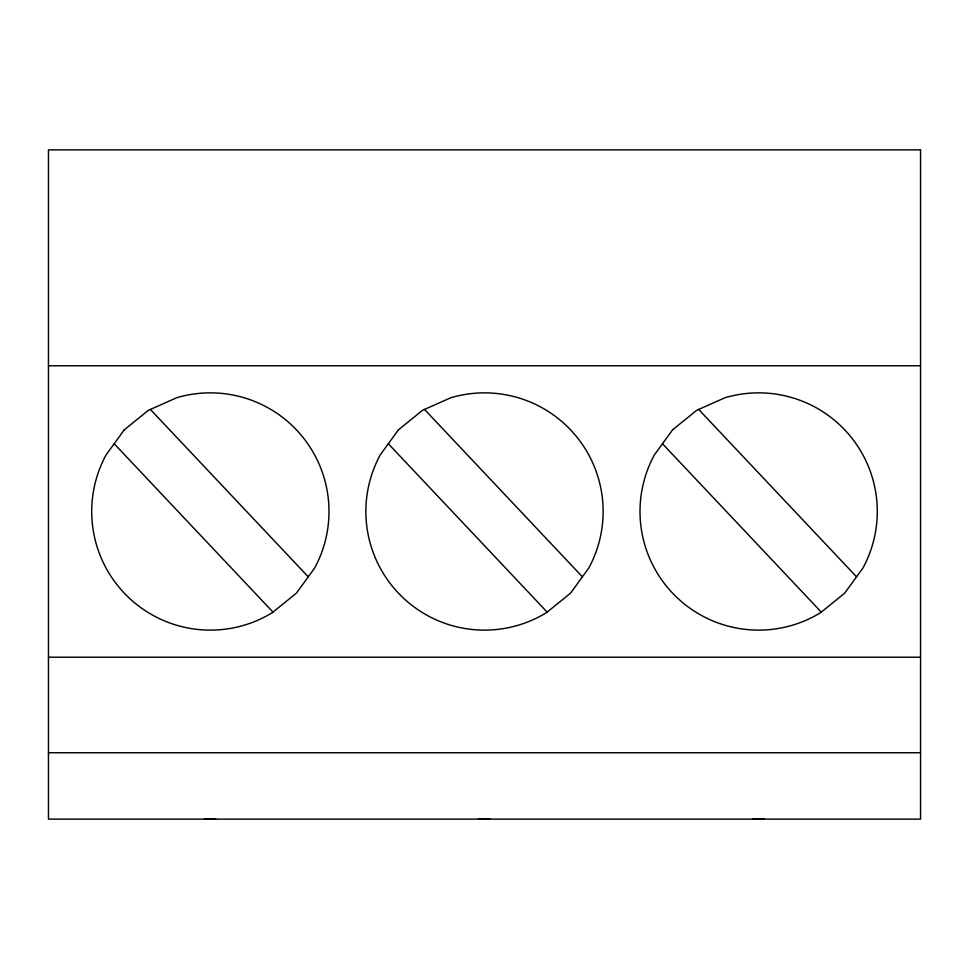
<?xml version="1.0" encoding="UTF-8"?>
<svg xmlns="http://www.w3.org/2000/svg" width="969" height="969" viewBox="0 0 969 969"><rect width="100%" height="100%" fill="white"/><g stroke="black" fill="none" stroke-linecap="round" stroke-linejoin="round"><path stroke-width="1.45" d="M48.45 365.761L920.55 365.761M48.45 657.212L920.55 657.212M48.45 752.743L920.55 752.743M698.673 409.439L856.56 576.834M662.481 443.741L821.288 612.105M424.519 409.439L582.405 576.834M388.339 443.741L547.146 612.105M150.377 409.439L308.263 576.834M114.185 443.741L272.992 612.105M489.769 818.866A59.375 59.375 0 0 1 478.504 818.866M763.923 818.866A59.375 59.375 0 0 1 752.659 818.866M215.627 818.866A59.375 59.375 0 0 1 204.362 818.866M124.286 429.836L106.081 454.897A118.63 118.63 0 0 0 272.35 612.626L296.417 593.137L314.622 568.076A118.63 118.63 0 0 0 176.637 397.75L148.354 410.347L124.286 429.836M398.429 429.836L380.236 454.897A118.63 118.63 0 0 0 546.504 612.626L570.571 593.137L588.764 568.076A118.63 118.63 0 0 0 450.791 397.75L422.496 410.347L398.429 429.836M672.583 429.836L654.378 454.897A118.63 118.63 0 0 0 820.646 612.626L844.714 593.137L862.919 568.076A118.63 118.63 0 0 0 724.933 397.75L696.65 410.347L672.583 429.836M920.55 149.868L48.45 149.868L48.45 819.132L920.55 819.132L920.55 149.868"/></g></svg>
